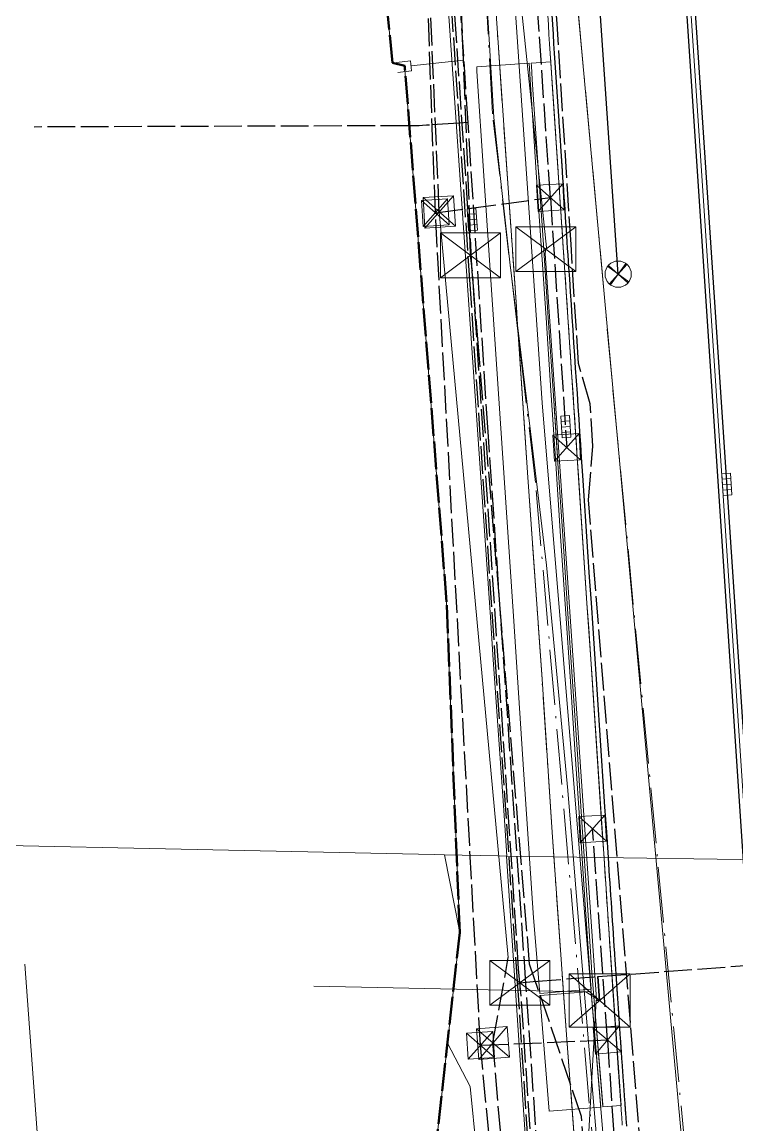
# Model space of a CAD drawing. Header units: metres. Extents: x 105014 to 106600, y 111320 to 118425.
# Drawn here: x 105853 to 105885.7, y 117416 to 117466.5 of the extents above; entities that cross this region are included whole.
import ezdxf

# ---------------------------------------------------------------- set-up
doc = ezdxf.new("R2010")
doc.units = ezdxf.units.M
doc.linetypes.add('DASHDOT', pattern=[3.556, 2.54, -0.508, 0, -0.508])
doc.linetypes.add('DASHED', pattern=[1.524, 1.27, -0.254])
for name, color, linetype, lineweight in [('00-BASE-LIMITE', 7, 'DASHED', 50), ('00-BASE-UE', 42, 'DASHED', 25), ('10-PAV-CALZADA-BRT', 12, 'CONTINUOUS', 30), ('10-PAV-CALZADA-MIXTA', 8, 'CONTINUOUS', 30), ('10-PAV-CICLORUTA', 76, 'CONTINUOUS', 18), ('10-PAV-SARDINEL', 252, 'CONTINUOUS', 13), ('20-EP-ZONA-DURA', 253, 'CONTINUOUS', 13), ('20-EP-ZONA-VERDE', 84, 'CONTINUOUS', 13), ('30-RED-ENEL-NODOS', 11, 'CONTINUOUS', 13), ('30-RED-ENEL-PROY', 1, 'DASHED', 25), ('30-RED-ETB-CAMARA', 151, 'CONTINUOUS', 13), ('30-RED-ETB-EXIST', 145, 'CONTINUOUS', 13), ('30-RED-ETB-PROY', 5, 'DASHED', 25), ('30-RED-MOVISTAR-CAMARA', 141, 'CONTINUOUS', 13), ('30-RED-MOVISTAR-EXIST', 135, 'CONTINUOUS', 13), ('30-RED-MOVISTAR-PROY', 4, 'DASHED', 25), ('30-RED-VANTI-EXIST', 52, 'CONTINUOUS', 13), ('30-RED-VANTI-PROY', 2, 'DASHED', 25), ('30-RED-VANTI-RETIRO', 8, 'DASHDOT', 13), ('35-RH-ACUE-DOMICILIARIA', 152, 'CONTINUOUS', 9), ('35-RH-ACUE-MENOR-EXIST', 151, 'CONTINUOUS', 13), ('35-RH-ACUE-MENOR-PROY', 5, 'DASHED', 25), ('35-RH-PLUV-COLECTOR', 96, 'CONTINUOUS', 30), ('35-RH-PLUV-NODOS', 94, 'CONTINUOUS', 13), ('60-PREDIAL-LOTE', 42, 'CONTINUOUS', 13)]:
    doc.layers.add(name, color=color, linetype=linetype, lineweight=lineweight)

# ---------------------------------------------------------------- blocks, each defined once
blk = doc.blocks.new('CAM_ETB_T_13')
for p, q in [((-1.375, -1.025), (1.375, 1.025)), ((-1.375, 1.025), (1.375, -1.025))]:
    blk.add_line(p, q)
blk.add_lwpolyline([(-1.375, -1.025), (1.375, -1.025), (1.375, 1.025), (-1.375, 1.025)], close=True)
blk = doc.blocks.new('CAM_ETB_T_14')
for p, q in [((-1.39, -1.22), (1.39, 1.22)), ((-1.39, 1.22), (1.39, -1.22))]:
    blk.add_line(p, q)
blk.add_lwpolyline([(-1.39, -1.22), (1.39, -1.22), (1.39, 1.22), (-1.39, 1.22)], close=True)
blk = doc.blocks.new('CAJA_ENEL')
for p, q in [((-0.6, -0.6), (0.6, 0.6)), ((-0.6, 0.6), (0.6, -0.6))]:
    blk.add_line(p, q)
blk.add_lwpolyline([(-0.6, -0.6), (0.6, -0.6), (0.6, 0.6), (-0.6, 0.6)], close=True)
blk = doc.blocks.new('CAM_MOV_CS_276')
for p, q in [((-0.7, -0.7), (0.7, 0.7)), ((-0.7, 0.7), (0.7, -0.7))]:
    blk.add_line(p, q)
blk.add_lwpolyline([(-0.7, -0.7), (0.7, -0.7), (0.7, 0.7), (-0.7, 0.7)], close=True)
blk = doc.blocks.new('POZO_PLUV')
for p, q in [((-0.42, -0.42), (0.42, 0.42)), ((-0.42, 0.42), (0.42, -0.42))]:
    blk.add_line(p, q)
blk.add_circle((0, 0), 0.6)
blk = doc.blocks.new('SUMIDERO')
for p, q in [((-0.25, -0.2), (-0.25, 0.2)), ((0, -0.2), (0, 0.2)), ((0.25, -0.2), (0.25, 0.2))]:
    blk.add_line(p, q)
blk.add_lwpolyline([(-0.5, -0.2), (0.5, -0.2), (0.5, 0.2), (-0.5, 0.2)], close=True)

msp = doc.modelspace()

# ---------------------------------------------------------------- linework, layer by layer
at = {"layer": '00-BASE-LIMITE'}
msp.add_lwpolyline([(105867.2397, 117331.0753), (105868.6161, 117346.9381), (105878.1479, 117346.0157), (105878.4749, 117346.0109), (105878.7983, 117346.0596), (105879.1095, 117346.1603), (105879.4001, 117346.3103), (105877.8331, 117364.9871), (105877.3387, 117371.2215), (105876.4895, 117382.4413), (105875.6327, 117393.6487), (105874.5609, 117404.8803), (105874.4783, 117409.6853), (105871.8727, 117414.5741), (105873.0107, 117424.8353), (105872.4083, 117439.9629), (105870.5049, 117464.3341), (105870.4919, 117464.4993), (105869.9409, 117464.6333), (105869.5001, 117468.8971)], dxfattribs=at)
at = {"layer": '00-BASE-UE'}
msp.add_lwpolyline([(105867.2397, 117331.0753), (105868.6161, 117346.9381), (105878.1479, 117346.0157), (105878.4749, 117346.0109), (105878.7983, 117346.0596), (105879.1095, 117346.1603), (105879.4001, 117346.3103), (105877.8331, 117364.9871), (105877.3387, 117371.2215), (105876.4895, 117382.4413), (105875.6327, 117393.6487), (105874.5609, 117404.8803), (105874.4783, 117409.6853), (105871.8727, 117414.5741), (105873.0107, 117424.8353), (105872.4083, 117439.9629), (105870.5049, 117464.3341), (105870.4919, 117464.4993), (105869.9409, 117464.6333), (105869.5001, 117468.8971)], dxfattribs=at)
at = {"layer": '10-PAV-CALZADA-BRT'}
msp.add_lwpolyline([(105911.4741, 117189.2018), (105890.3867, 117381.7125), (105890.3143, 117382.3755), (105890.2423, 117383.0382), (105888.2314, 117403.603), (105886.6443, 117424.2049), (105877.8369, 117556.2667), (105875.9939, 117583.9903)], dxfattribs=at)
at = {"layer": '10-PAV-CALZADA-MIXTA'}
for points in [[(105875.5457, 117584.6099), (105886.1051, 117426.2769), (105887.1478, 117412.2086), (105888.3981, 117398.1573), (105888.7381, 117394.6319), (105892.1176, 117359.5874), (105907.4615, 117200.4745), (105907.5158, 117199.9117), (105907.6165, 117198.8691), (105907.7719, 117197.2638), (105907.837, 117196.5939), (105907.9283, 117195.6584), (105908.0855, 117194.0531), (105908.1621, 117193.2764), (105908.2443, 117192.4481), (105908.4933, 117189.9595), (105909.0761, 117184.4347), (105909.5779, 117180.0187), (105910.2369, 117174.7261), (105910.8755, 117170.1035), (105911.6759, 117164.9269), (105912.4919, 117160.2355)], [(105880.6541, 117415.9805), (105880.6499, 117416.0381), (105880.6457, 117416.0957), (105880.6415, 117416.1533), (105880.6371, 117416.2109), (105880.6329, 117416.2685), (105880.6287, 117416.3261), (105880.6245, 117416.3837), (105880.6203, 117416.4413), (105880.6161, 117416.4987), (105880.6119, 117416.5563), (105880.6077, 117416.6139), (105880.6035, 117416.6715), (105880.5995, 117416.7291), (105880.5953, 117416.7867), (105880.5911, 117416.8443), (105880.5869, 117416.9019), (105880.5827, 117416.9595), (105880.5787, 117417.0171), (105880.5745, 117417.0745), (105880.5703, 117417.1321), (105880.5661, 117417.1897), (105880.5619, 117417.2473), (105880.5577, 117417.3049), (105880.5537, 117417.3625), (105880.5495, 117417.4201), (105880.5453, 117417.4777), (105880.5413, 117417.5353), (105880.5371, 117417.5929), (105880.5331, 117417.6503), (105880.5289, 117417.7079), (105880.5247, 117417.7655), (105880.5207, 117417.8231), (105880.5165, 117417.8807), (105880.5125, 117417.9383), (105880.5083, 117417.9959), (105880.5043, 117418.0535), (105880.5001, 117418.1111), (105880.4961, 117418.1687), (105880.4919, 117418.2263), (105880.4879, 117418.2839), (105880.4837, 117418.3415), (105880.4797, 117418.3989), (105880.4755, 117418.4565), (105880.4715, 117418.5141), (105880.4675, 117418.5717), (105880.4635, 117418.6293), (105880.4595, 117418.6869), (105880.4553, 117418.7445), (105880.4513, 117418.8021), (105880.4471, 117418.8597), (105880.4431, 117418.9173), (105880.4391, 117418.9749), (105880.4351, 117419.0325), (105880.4311, 117419.0901), (105880.4269, 117419.1477), (105880.4229, 117419.2053), (105880.4189, 117419.2629), (105880.4149, 117419.3205), (105880.4109, 117419.3779), (105880.4069, 117419.4355), (105880.4029, 117419.4931), (105880.3989, 117419.5507), (105880.3949, 117419.6083), (105880.3909, 117419.6659), (105880.3869, 117419.7235), (105880.3829, 117419.7811), (105880.3789, 117419.8387), (105880.3749, 117419.8963), (105880.3709, 117419.9539), (105880.3669, 117420.0115), (105880.3629, 117420.0691), (105880.3589, 117420.1267), (105880.3549, 117420.1843), (105880.3509, 117420.2419), (105880.3471, 117420.2995), (105880.3431, 117420.3571), (105880.3391, 117420.4147), (105880.3351, 117420.4723), (105880.3313, 117420.5299), (105880.3273, 117420.5875), (105880.3233, 117420.6451), (105880.3193, 117420.7027), (105880.3155, 117420.7603), (105880.3115, 117420.8177), (105880.3075, 117420.8755), (105880.3035, 117420.9329), (105880.2997, 117420.9905), (105880.2957, 117421.0483), (105880.2919, 117421.1057), (105880.2879, 117421.1633), (105880.2841, 117421.2209), (105880.2801, 117421.2785), (105880.2763, 117421.3361), (105880.2723, 117421.3937), (105880.2685, 117421.4513), (105880.2645, 117421.5089), (105880.2607, 117421.5665), (105880.2567, 117421.6241), (105880.2529, 117421.6817), (105880.2491, 117421.7393), (105880.2451, 117421.7969), (105880.2411, 117421.8545), (105880.2387, 117421.8929), (105880.2377, 117421.9073), (105880.2367, 117421.9217), (105880.2357, 117421.9361), (105880.2347, 117421.9505), (105880.2337, 117421.9649), (105880.2329, 117421.9793), (105880.2319, 117421.9937), (105880.2309, 117422.0081), (105880.2299, 117422.0225), (105880.2289, 117422.0369), (105880.2281, 117422.0513), (105880.2271, 117422.0657), (105880.2261, 117422.0801), (105880.2251, 117422.0945), (105880.2241, 117422.1083), (105880.2239, 117422.1119), (105880.2237, 117422.1155), (105880.2235, 117422.1191), (105880.2231, 117422.1227), (105880.2229, 117422.1263), (105880.2227, 117422.1299), (105880.2225, 117422.1335), (105880.2223, 117422.1371), (105880.2219, 117422.1407), (105880.2217, 117422.1443), (105880.2215, 117422.1479), (105880.2213, 117422.1515), (105880.2211, 117422.1551), (105880.2209, 117422.1587), (105880.2205, 117422.1623), (105880.2203, 117422.1656), (105880.22, 117422.1706), (105880.2197, 117422.1746), (105880.2194, 117422.1796), (105880.219, 117422.185), (105880.2187, 117422.189), (105880.2185, 117422.1935), (105880.2182, 117422.198), (105880.2179, 117422.2024), (105880.2163, 117422.2261), (105880.216, 117422.2296), (105880.2158, 117422.2342), (105880.2155, 117422.2375), (105880.2152, 117422.241), (105880.215, 117422.2456), (105880.2146, 117422.2501), (105880.2143, 117422.2573), (105880.2137, 117422.2663), (105880.2131, 117422.2755), (105880.2123, 117422.2845), (105880.2117, 117422.2937), (105880.2111, 117422.3027), (105880.2105, 117422.3119), (105880.2099, 117422.3211), (105880.2093, 117422.3301), (105880.2087, 117422.3393), (105880.2081, 117422.3483), (105880.2075, 117422.3575), (105880.2069, 117422.3665), (105880.2063, 117422.3757), (105880.2057, 117422.3849), (105880.2051, 117422.3953), (105880.2037, 117422.4135), (105880.2025, 117422.4317), (105880.2013, 117422.4501), (105880.2001, 117422.4681), (105880.1989, 117422.4865), (105880.1977, 117422.5047), (105880.1965, 117422.5229), (105880.1953, 117422.5411), (105880.1941, 117422.5593), (105880.1927, 117422.5775), (105880.1915, 117422.5959), (105880.1903, 117422.6141), (105880.1891, 117422.6323), (105880.1879, 117422.6505), (105880.1867, 117422.6687), (105880.1827, 117422.7285), (105880.1779, 117422.8015), (105880.1729, 117422.8743), (105880.1681, 117422.9473), (105880.1631, 117423.0201), (105880.1583, 117423.0931), (105880.1535, 117423.1659), (105880.1487, 117423.2389), (105880.1437, 117423.3117), (105880.1389, 117423.3847), (105880.1339, 117423.4575), (105880.1291, 117423.5305), (105880.1243, 117423.6033), (105880.1193, 117423.6763), (105880.1145, 117423.7491), (105880.1041, 117423.9033), (105880.0847, 117424.1949), (105880.0651, 117424.4865), (105880.0457, 117424.7781), (105880.0263, 117425.0697), (105880.0067, 117425.3613), (105879.9873, 117425.6529), (105879.9677, 117425.9445), (105879.9483, 117426.2361), (105879.9287, 117426.5277), (105879.9093, 117426.8193), (105879.8899, 117427.1109), (105879.8703, 117427.4025), (105879.8509, 117427.6941), (105879.8313, 117427.9857), (105879.8119, 117428.2773), (105879.7349, 117429.4275), (105879.6569, 117430.5939), (105879.5791, 117431.7603), (105879.5011, 117432.9267), (105879.4231, 117434.0929), (105879.3451, 117435.2593), (105879.2673, 117436.4257), (105879.1893, 117437.5921), (105879.1113, 117438.7585), (105879.0333, 117439.9247), (105878.9553, 117441.0911), (105878.8775, 117442.2575), (105878.7995, 117443.4239), (105878.7215, 117444.5903), (105878.6435, 117445.7567), (105878.5887, 117446.5781), (105878.5497, 117447.1613), (105878.5107, 117447.7445), (105878.4717, 117448.3277), (105878.4327, 117448.9109), (105878.3937, 117449.4941), (105878.3547, 117450.0773), (105878.3157, 117450.6605), (105878.2767, 117451.2437), (105878.2377, 117451.8269), (105878.1989, 117452.4099), (105878.1599, 117452.9931), (105878.1209, 117453.5763), (105878.0819, 117454.1595), (105878.0429, 117454.7427), (105878.0079, 117455.2673), (105877.9883, 117455.5589), (105877.9689, 117455.8505), (105877.9493, 117456.1421), (105877.9299, 117456.4337), (105877.9103, 117456.7253), (105877.8909, 117457.0169), (105877.8713, 117457.3085), (105877.8519, 117457.6001), (105877.8325, 117457.8917), (105877.8129, 117458.1833), (105877.7935, 117458.4747), (105877.7739, 117458.7665), (105877.7545, 117459.0579), (105877.7349, 117459.3495), (105877.7155, 117459.6411), (105877.7109, 117459.7111), (105877.7095, 117459.7293), (105877.7083, 117459.7477), (105877.7071, 117459.7659), (105877.7059, 117459.7841), (105877.7047, 117459.8023), (105877.7035, 117459.8205), (105877.7023, 117459.8387), (105877.7011, 117459.8569), (105877.6999, 117459.8751), (105877.6987, 117459.8935), (105877.6975, 117459.9117), (105877.6963, 117459.9299), (105877.6949, 117459.9481), (105877.6937, 117459.9663), (105877.6927, 117459.9807), (105877.6921, 117459.9897), (105877.6915, 117459.9989), (105877.6909, 117460.0081), (105877.6903, 117460.0171), (105877.6897, 117460.0263), (105877.6891, 117460.0353), (105877.6885, 117460.0445), (105877.6879, 117460.0535), (105877.6873, 117460.0627), (105877.6867, 117460.0719), (105877.6861, 117460.0809), (105877.6855, 117460.0901), (105877.6849, 117460.0991), (105877.6843, 117460.1083), (105877.6835, 117460.1202), (105877.6819, 117460.1455), (105877.6802, 117460.1702), (105877.6798, 117460.1741), (105877.6789, 117460.1877), (105877.6781, 117460.2015), (105877.6771, 117460.2151), (105877.6761, 117460.2289), (105877.6753, 117460.2427), (105877.6743, 117460.2565), (105877.6735, 117460.2701), (105877.6725, 117460.2839), (105877.6717, 117460.2977), (105877.6707, 117460.3115), (105877.6697, 117460.3253), (105877.6689, 117460.3391), (105877.6679, 117460.3527), (105877.6669, 117460.3665), (105877.6661, 117460.3803), (105877.6647, 117460.4013), (105877.6629, 117460.4287), (105877.6609, 117460.4563), (105877.6591, 117460.4839), (105877.6573, 117460.5113), (105877.6555, 117460.5389), (105877.6537, 117460.5663), (105877.6517, 117460.5939), (105877.6499, 117460.6215), (105877.6481, 117460.6489), (105877.6463, 117460.6765), (105877.6445, 117460.7041), (105877.6427, 117460.7315), (105877.6407, 117460.7591), (105877.6389, 117460.7867), (105877.6369, 117460.8177), (105877.6331, 117460.8727), (105877.6295, 117460.9277), (105877.6259, 117460.9829), (105877.6221, 117461.0379), (105877.6185, 117461.0929), (105877.6147, 117461.1479), (105877.6111, 117461.2031), (105877.6075, 117461.2581), (105877.6037, 117461.3131), (105877.6001, 117461.3683), (105877.5963, 117461.4233), (105877.5927, 117461.4783), (105877.5891, 117461.5335), (105877.5853, 117461.5885), (105877.5817, 117461.6435), (105877.5591, 117461.9825), (105877.5295, 117462.4229), (105877.5001, 117462.8635), (105877.4707, 117463.3039), (105877.4413, 117463.7443), (105877.4117, 117464.1849), (105877.3823, 117464.6253), (105877.3529, 117465.0657), (105877.3235, 117465.5063), (105877.2941, 117465.9467), (105877.2645, 117466.3871), (105877.2351, 117466.8277)]]:
    msp.add_lwpolyline(points, dxfattribs=at)
at = {"layer": '10-PAV-CICLORUTA'}
for points in [[(105876.2311, 117463.8565), (105876.2919, 117462.9471), (105876.5143, 117459.6183), (105876.7369, 117456.2897), (105876.9593, 117452.9611), (105877.1819, 117449.6325), (105877.4043, 117446.3039), (105877.6267, 117442.9751), (105877.8493, 117439.6465), (105878.0717, 117436.3179), (105878.2943, 117432.9891), (105878.5167, 117429.6605), (105878.7391, 117426.3319), (105878.9617, 117423.0033), (105879.0241, 117422.2415), (105876.6693, 117422.0487), (105876.3891, 117425.5053), (105875.9353, 117432.2949), (105875.4815, 117439.0845), (105875.0277, 117445.8741), (105874.5739, 117452.6635), (105874.1201, 117459.4531), (105873.7991, 117464.2535), (105873.7859, 117464.4531), (105876.1805, 117464.6133), (105876.2311, 117463.8565)], [(105879.4653, 117416.8537), (105877.1047, 117416.6677), (105876.6773, 117421.9509), (105879.0323, 117422.1419), (105879.4653, 117416.8537)]]:
    msp.add_lwpolyline(points, close=True, dxfattribs=at)
at = {"layer": '10-PAV-SARDINEL'}
for points in [[(105907.4615, 117200.4745), (105892.1176, 117359.5874), (105888.7381, 117394.6319), (105888.3981, 117398.1573), (105888.1553, 117400.7107), (105887.9194, 117403.2647), (105887.6904, 117405.8194), (105887.4682, 117408.3746), (105887.2528, 117410.9305), (105887.0444, 117413.4869), (105886.8428, 117416.0439), (105886.6481, 117418.6014), (105886.4602, 117421.1594), (105886.2792, 117423.7179), (105886.1051, 117426.2769), (105875.5457, 117584.6099)], [(105875.7453, 117584.6233), (105886.3047, 117426.2904), (105886.4788, 117423.7318), (105886.6597, 117421.1738), (105886.8475, 117418.6163), (105887.0422, 117416.0594), (105887.2438, 117413.5029), (105887.4522, 117410.947), (105887.6675, 117408.3917), (105887.8896, 117405.837), (105888.1186, 117403.2829), (105888.3545, 117400.7294), (105888.5972, 117398.1764), (105888.9372, 117394.6511), (105892.3167, 117359.6066), (105907.6606, 117200.4937)], [(105911.2753, 117189.18), (105890.1879, 117381.6908), (105888.9372, 117394.6511), (105888.5972, 117398.1764), (105888.3545, 117400.7294), (105888.1186, 117403.2829), (105887.8896, 117405.837), (105887.6675, 117408.3917), (105887.4522, 117410.947), (105887.2438, 117413.5029), (105887.0422, 117416.0594), (105886.8475, 117418.6163), (105886.6597, 117421.1738), (105886.4788, 117423.7318), (105886.3107, 117426.2019), (105886.3048, 117426.2904), (105877.6373, 117556.2534), (105875.7943, 117583.977)], [(105875.9939, 117583.9903), (105877.8369, 117556.2667), (105886.6443, 117424.2049), (105886.8195, 117421.6279), (105887.0013, 117419.0514), (105887.1897, 117416.4754), (105887.3848, 117413.8999), (105887.5865, 117411.3249), (105887.7948, 117408.7504), (105888.0098, 117406.1764), (105888.2314, 117403.603), (105888.4596, 117401.0302), (105888.6944, 117398.458), (105888.9358, 117395.8864), (105889.1839, 117393.3154), (105889.4386, 117390.7451), (105889.6999, 117388.1755), (105889.9678, 117385.6065), (105890.2423, 117383.0382), (105890.3143, 117382.3755), (105890.3867, 117381.7125), (105911.4741, 117189.2018)], [(105880.4504, 117416.0236), (105880.4462, 117416.0812), (105880.4421, 117416.1385), (105880.4377, 117416.1961), (105880.4334, 117416.254), (105880.4292, 117416.3116), (105880.425, 117416.3692), (105880.4208, 117416.4268), (105880.4166, 117416.4842), (105880.4124, 117416.5418), (105880.4082, 117416.5994), (105880.404, 117416.6573), (105880.4, 117416.7149), (105880.3958, 117416.7722), (105880.3916, 117416.8298), (105880.3874, 117416.8874), (105880.3832, 117416.9453), (105880.3792, 117417.0029), (105880.375, 117417.06), (105880.3708, 117417.1176), (105880.3666, 117417.1752), (105880.3624, 117417.2328), (105880.3582, 117417.2907), (105880.3542, 117417.3483), (105880.35, 117417.4056), (105880.3458, 117417.4635), (105880.3418, 117417.5211), (105880.3376, 117417.5787), (105880.3336, 117417.6361), (105880.3294, 117417.6934), (105880.3252, 117417.7513), (105880.3212, 117417.8089), (105880.317, 117417.8665), (105880.313, 117417.9241), (105880.3088, 117417.9817), (105880.3048, 117418.0393), (105880.3006, 117418.0969), (105880.2966, 117418.1545), (105880.2924, 117418.2121), (105880.2884, 117418.2697), (105880.2842, 117418.3273), (105880.2802, 117418.3847), (105880.276, 117418.4423), (105880.272, 117418.5002), (105880.268, 117418.5578), (105880.264, 117418.6154), (105880.26, 117418.6727), (105880.2558, 117418.7303), (105880.2518, 117418.7879), (105880.2476, 117418.8455), (105880.2436, 117418.9034), (105880.2396, 117418.961), (105880.2356, 117419.0186), (105880.2316, 117419.0759), (105880.2274, 117419.1335), (105880.2234, 117419.1914), (105880.2194, 117419.249), (105880.2154, 117419.3066), (105880.2114, 117419.364), (105880.2074, 117419.4216), (105880.2034, 117419.4792), (105880.1994, 117419.5368), (105880.1954, 117419.5944), (105880.1914, 117419.652), (105880.1874, 117419.7096), (105880.1834, 117419.7672), (105880.1794, 117419.8248), (105880.1754, 117419.8824), (105880.1714, 117419.94), (105880.1674, 117419.9976), (105880.1634, 117420.0552), (105880.1594, 117420.1128), (105880.1554, 117420.1704), (105880.1514, 117420.2284), (105880.1476, 117420.286), (105880.1436, 117420.3432), (105880.1396, 117420.4008), (105880.1356, 117420.4588), (105880.1318, 117420.5164), (105880.1278, 117420.5736), (105880.1238, 117420.6312), (105880.1198, 117420.6892), (105880.116, 117420.7468), (105880.112, 117420.8039), (105880.108, 117420.8617), (105880.104, 117420.9194), (105880.1002, 117420.977), (105880.0962, 117421.0348), (105880.0924, 117421.0922), (105880.0884, 117421.1498), (105880.0846, 117421.2074), (105880.0806, 117421.265), (105880.0768, 117421.3226), (105880.0728, 117421.3802), (105880.069, 117421.4378), (105880.065, 117421.4954), (105880.0612, 117421.553), (105880.0572, 117421.6106), (105880.0533, 117421.6685), (105880.0496, 117421.7258), (105880.0456, 117421.783), (105880.0416, 117421.8413), (105880.0392, 117421.8797), (105880.0382, 117421.8934), (105880.0372, 117421.9078), (105880.0362, 117421.9222), (105880.0352, 117421.9366), (105880.0341, 117421.9524), (105880.0333, 117421.967), (105880.0324, 117421.9798), (105880.0314, 117421.9942), (105880.0304, 117422.0086), (105880.0293, 117422.0244), (105880.0285, 117422.039), (105880.0276, 117422.0518), (105880.0266, 117422.0662), (105880.0256, 117422.0803), (105880.0246, 117422.0938), (105880.0246, 117422.0971), (105880.0243, 117422.1007), (105880.0234, 117422.1116), (105880.0234, 117422.1151), (105880.0231, 117422.1187), (105880.0221, 117422.1314), (105880.022, 117422.1367), (105880.0217, 117422.1403), (105880.0214, 117422.144), (105880.0211, 117422.1485), (105880.0207, 117422.1536), (105880.0204, 117422.1583), (105880.02, 117422.1641), (105880.0197, 117422.1689), (105880.0193, 117422.174), (105880.0188, 117422.1825), (105880.0184, 117422.1889), (105880.0169, 117422.2108), (105880.0166, 117422.2161), (105880.0163, 117422.2204), (105880.0159, 117422.2263), (105880.0154, 117422.2323), (105880.0152, 117422.2369), (105880.0147, 117422.2433), (105880.0143, 117422.2511), (105880.0135, 117422.2617), (105880.0131, 117422.2668), (105880.0127, 117422.2715), (105880.0121, 117422.2806), (105880.0115, 117422.2896), (105880.0109, 117422.2989), (105880.0103, 117422.308), (105880.0097, 117422.317), (105880.0091, 117422.3262), (105880.0085, 117422.3352), (105880.0079, 117422.3444), (105880.0073, 117422.3534), (105880.0067, 117422.3627), (105880.0061, 117422.3727), (105880.0056, 117422.3819), (105880.0042, 117422.3993), (105880.0029, 117422.4186), (105880.0017, 117422.437), (105880.0005, 117422.455), (105879.9993, 117422.4734), (105879.9981, 117422.4915), (105879.9969, 117422.5097), (105879.9957, 117422.5279), (105879.9946, 117422.5451), (105879.9932, 117422.5634), (105879.9919, 117422.5828), (105879.9907, 117422.6009), (105879.9895, 117422.6191), (105879.9883, 117422.6373), (105879.9871, 117422.6555), (105879.9831, 117422.7153), (105879.9784, 117422.7881), (105879.9734, 117422.8609), (105879.9686, 117422.9339), (105879.9636, 117423.0067), (105879.9587, 117423.08), (105879.9539, 117423.1528), (105879.9492, 117423.2255), (105879.9442, 117423.2983), (105879.9394, 117423.3713), (105879.9344, 117423.4441), (105879.9295, 117423.5174), (105879.9248, 117423.5899), (105879.9198, 117423.6629), (105879.915, 117423.7358), (105879.9046, 117423.8899), (105879.8852, 117424.1816), (105879.8656, 117424.4732), (105879.8461, 117424.7648), (105879.8268, 117425.0564), (105879.8072, 117425.348), (105879.7878, 117425.6396), (105879.7682, 117425.9312), (105879.7488, 117426.2228), (105879.7292, 117426.5144), (105879.7097, 117426.806), (105879.6904, 117427.0976), (105879.6708, 117427.3892), (105879.6514, 117427.6808), (105879.6318, 117427.9724), (105879.6123, 117428.264), (105879.5353, 117429.4142), (105879.4573, 117430.5806), (105879.3795, 117431.747), (105879.3015, 117432.9134), (105879.2235, 117434.0796), (105879.1455, 117435.246), (105879.0677, 117436.4124), (105878.9897, 117437.5788), (105878.9117, 117438.7452), (105878.8337, 117439.9114), (105878.7557, 117441.0778), (105878.6779, 117442.2442), (105878.5999, 117443.4106), (105878.5219, 117444.577), (105878.4439, 117445.7434), (105878.3891, 117446.5648), (105878.3501, 117447.148), (105878.3111, 117447.7312), (105878.2721, 117448.3144), (105878.2331, 117448.8976), (105878.1941, 117449.4808), (105878.1551, 117450.064), (105878.1161, 117450.6472), (105878.0771, 117451.2304), (105878.0381, 117451.8136), (105877.9993, 117452.3966), (105877.9603, 117452.9798), (105877.9213, 117453.563), (105877.8823, 117454.1462), (105877.8433, 117454.7294), (105877.8084, 117455.254), (105877.7888, 117455.5456), (105877.7694, 117455.8372), (105877.7498, 117456.1288), (105877.7304, 117456.4204), (105877.7108, 117456.712), (105877.6914, 117457.0036), (105877.6718, 117457.2952), (105877.6523, 117457.5868), (105877.633, 117457.8784), (105877.6134, 117458.17), (105877.5939, 117458.4614), (105877.5743, 117458.7532), (105877.555, 117459.0446), (105877.5354, 117459.3362), (105877.5159, 117459.6279), (105877.5114, 117459.6969), (105877.51, 117459.7152), (105877.5087, 117459.7346), (105877.5075, 117459.7527), (105877.5063, 117459.7709), (105877.5051, 117459.7891), (105877.5039, 117459.8073), (105877.5027, 117459.8255), (105877.5015, 117459.8437), (105877.5003, 117459.862), (105877.4991, 117459.8804), (105877.4979, 117459.8985), (105877.4968, 117459.9157), (105877.4954, 117459.9339), (105877.4942, 117459.9528), (105877.4932, 117459.9671), (105877.4925, 117459.9766), (105877.4919, 117459.9859), (105877.4913, 117459.995), (105877.4907, 117460.004), (105877.4901, 117460.0132), (105877.4895, 117460.0222), (105877.4889, 117460.0314), (105877.4883, 117460.0404), (105877.4877, 117460.0497), (105877.4871, 117460.0588), (105877.4865, 117460.0678), (105877.4859, 117460.077), (105877.4853, 117460.086), (105877.4848, 117460.0951), (105877.484, 117460.1072), (105877.4824, 117460.1324), (105877.481, 117460.1524), (105877.4802, 117460.1609), (105877.4793, 117460.1753), (105877.4785, 117460.1881), (105877.4776, 117460.2005), (105877.4765, 117460.2159), (105877.4756, 117460.2304), (105877.4747, 117460.2434), (105877.4738, 117460.2582), (105877.4729, 117460.2709), (105877.472, 117460.2854), (105877.4712, 117460.297), (105877.4701, 117460.3123), (105877.4693, 117460.3257), (105877.4684, 117460.3381), (105877.4673, 117460.3535), (105877.4665, 117460.3672), (105877.4651, 117460.3881), (105877.4633, 117460.4154), (105877.4614, 117460.4426), (105877.4595, 117460.4709), (105877.4577, 117460.4983), (105877.4559, 117460.5259), (105877.4541, 117460.553), (105877.4522, 117460.5802), (105877.4503, 117460.6085), (105877.4485, 117460.6359), (105877.4467, 117460.6635), (105877.4449, 117460.6911), (105877.4431, 117460.7182), (105877.4412, 117460.7454), (105877.4393, 117460.7738), (105877.4374, 117460.8044), (105877.4336, 117460.8593), (105877.4299, 117460.9147), (105877.4264, 117460.9695), (105877.4226, 117461.0245), (105877.419, 117461.0795), (105877.4152, 117461.1345), (105877.4115, 117461.1901), (105877.408, 117461.2447), (105877.4042, 117461.2997), (105877.4006, 117461.3549), (105877.3968, 117461.4099), (105877.3931, 117461.4653), (105877.3896, 117461.5201), (105877.3858, 117461.5751), (105877.3821, 117461.6303), (105877.3596, 117461.9692), (105877.33, 117462.4096), (105877.3005, 117462.8502), (105877.2711, 117463.2906), (105877.2417, 117463.731), (105877.2121, 117464.1716), (105877.1827, 117464.612), (105877.1533, 117465.0524), (105877.1239, 117465.493), (105877.0946, 117465.9334), (105877.065, 117466.3738), (105877.0355, 117466.8144)], [(105877.2351, 117466.8277), (105877.2645, 117466.3871), (105877.2941, 117465.9467), (105877.3235, 117465.5063), (105877.3529, 117465.0657), (105877.3823, 117464.6253), (105877.4117, 117464.1849), (105877.4413, 117463.7443), (105877.4707, 117463.3039), (105877.5001, 117462.8635), (105877.5295, 117462.4229), (105877.5591, 117461.9825), (105877.5817, 117461.6435), (105877.5853, 117461.5885), (105877.5891, 117461.5335), (105877.5927, 117461.4783), (105877.5963, 117461.4233), (105877.6001, 117461.3683), (105877.6037, 117461.3131), (105877.6075, 117461.2581), (105877.6111, 117461.2031), (105877.6147, 117461.1479), (105877.6185, 117461.0929), (105877.6221, 117461.0379), (105877.6259, 117460.9829), (105877.6295, 117460.9277), (105877.6331, 117460.8727), (105877.6369, 117460.8177), (105877.6389, 117460.7867), (105877.6407, 117460.7591), (105877.6427, 117460.7315), (105877.6445, 117460.7041), (105877.6463, 117460.6765), (105877.6481, 117460.6489), (105877.6499, 117460.6215), (105877.6517, 117460.5939), (105877.6537, 117460.5663), (105877.6555, 117460.5389), (105877.6573, 117460.5113), (105877.6591, 117460.4839), (105877.6609, 117460.4563), (105877.6629, 117460.4287), (105877.6647, 117460.4013), (105877.6661, 117460.3803), (105877.6669, 117460.3665), (105877.6679, 117460.3527), (105877.6689, 117460.3391), (105877.6697, 117460.3253), (105877.6707, 117460.3115), (105877.6717, 117460.2977), (105877.6725, 117460.2839), (105877.6735, 117460.2701), (105877.6743, 117460.2565), (105877.6753, 117460.2427), (105877.6761, 117460.2289), (105877.6771, 117460.2151), (105877.6781, 117460.2015), (105877.6789, 117460.1877), (105877.6798, 117460.1741), (105877.6802, 117460.1702), (105877.6819, 117460.1455), (105877.6835, 117460.1202), (105877.6843, 117460.1083), (105877.6849, 117460.0991), (105877.6855, 117460.0901), (105877.6861, 117460.0809), (105877.6867, 117460.0719), (105877.6873, 117460.0627), (105877.6879, 117460.0535), (105877.6885, 117460.0445), (105877.6891, 117460.0353), (105877.6897, 117460.0263), (105877.6903, 117460.0171), (105877.6909, 117460.0081), (105877.6915, 117459.9989), (105877.6921, 117459.9897), (105877.6927, 117459.9807), (105877.6937, 117459.9663), (105877.6949, 117459.9481), (105877.6963, 117459.9299), (105877.6975, 117459.9117), (105877.6987, 117459.8935), (105877.6999, 117459.8751), (105877.7011, 117459.8569), (105877.7023, 117459.8387), (105877.7035, 117459.8205), (105877.7047, 117459.8023), (105877.7059, 117459.7841), (105877.7071, 117459.7659), (105877.7083, 117459.7477), (105877.7095, 117459.7293), (105877.7109, 117459.7111), (105877.7155, 117459.6411), (105877.7349, 117459.3495), (105877.7545, 117459.0579), (105877.7739, 117458.7665), (105877.7935, 117458.4747), (105877.8129, 117458.1833), (105877.8325, 117457.8917), (105877.8519, 117457.6001), (105877.8713, 117457.3085), (105877.8909, 117457.0169), (105877.9103, 117456.7253), (105877.9299, 117456.4337), (105877.9493, 117456.1421), (105877.9689, 117455.8505), (105877.9883, 117455.5589), (105878.0079, 117455.2673), (105878.0429, 117454.7427), (105878.0819, 117454.1595), (105878.1209, 117453.5763), (105878.1599, 117452.9931), (105878.1989, 117452.4099), (105878.2377, 117451.8269), (105878.2767, 117451.2437), (105878.3157, 117450.6605), (105878.3547, 117450.0773), (105878.3937, 117449.4941), (105878.4327, 117448.9109), (105878.4717, 117448.3277), (105878.5107, 117447.7445), (105878.5497, 117447.1613), (105878.5887, 117446.5781), (105878.6435, 117445.7567), (105878.7215, 117444.5903), (105878.7995, 117443.4239), (105878.8775, 117442.2575), (105878.9553, 117441.0911), (105879.0333, 117439.9247), (105879.1113, 117438.7585), (105879.1893, 117437.5921), (105879.2673, 117436.4257), (105879.3451, 117435.2593), (105879.4231, 117434.0929), (105879.5011, 117432.9267), (105879.5791, 117431.7603), (105879.6569, 117430.5939), (105879.7349, 117429.4275), (105879.8119, 117428.2773), (105879.8313, 117427.9857), (105879.8509, 117427.6941), (105879.8703, 117427.4025), (105879.8899, 117427.1109), (105879.9093, 117426.8193), (105879.9287, 117426.5277), (105879.9483, 117426.2361), (105879.9677, 117425.9445), (105879.9873, 117425.6529), (105880.0067, 117425.3613), (105880.0263, 117425.0697), (105880.0457, 117424.7781), (105880.0651, 117424.4865), (105880.0847, 117424.1949), (105880.1041, 117423.9033), (105880.1145, 117423.7491), (105880.1193, 117423.6763), (105880.1243, 117423.6033), (105880.1291, 117423.5305), (105880.1339, 117423.4575), (105880.1389, 117423.3847), (105880.1437, 117423.3117), (105880.1487, 117423.2389), (105880.1535, 117423.1659), (105880.1583, 117423.0931), (105880.1631, 117423.0201), (105880.1681, 117422.9473), (105880.1729, 117422.8743), (105880.1779, 117422.8015), (105880.1827, 117422.7285), (105880.1867, 117422.6687), (105880.1879, 117422.6505), (105880.1891, 117422.6323), (105880.1903, 117422.6141), (105880.1915, 117422.5959), (105880.1927, 117422.5775), (105880.1941, 117422.5593), (105880.1953, 117422.5411), (105880.1965, 117422.5229), (105880.1977, 117422.5047), (105880.1989, 117422.4865), (105880.2001, 117422.4681), (105880.2013, 117422.4501), (105880.2025, 117422.4317), (105880.2037, 117422.4135), (105880.2051, 117422.3953), (105880.2057, 117422.3849), (105880.2063, 117422.3757), (105880.2069, 117422.3665), (105880.2075, 117422.3575), (105880.2081, 117422.3483), (105880.2087, 117422.3393), (105880.2093, 117422.3301), (105880.2099, 117422.3211), (105880.2105, 117422.3119), (105880.2111, 117422.3027), (105880.2117, 117422.2937), (105880.2123, 117422.2845), (105880.2131, 117422.2755), (105880.2137, 117422.2663), (105880.2143, 117422.2573), (105880.2146, 117422.2501), (105880.215, 117422.2456), (105880.2152, 117422.241), (105880.2155, 117422.2375), (105880.2158, 117422.2342), (105880.216, 117422.2296), (105880.2163, 117422.2261), (105880.2179, 117422.2024), (105880.2182, 117422.198), (105880.2185, 117422.1935), (105880.2187, 117422.189), (105880.219, 117422.185), (105880.2194, 117422.1796), (105880.2197, 117422.1746), (105880.22, 117422.1706), (105880.2203, 117422.1656), (105880.2205, 117422.1623), (105880.2209, 117422.1587), (105880.2211, 117422.1551), (105880.2213, 117422.1515), (105880.2215, 117422.1479), (105880.2217, 117422.1443), (105880.2219, 117422.1407), (105880.2223, 117422.1371), (105880.2225, 117422.1335), (105880.2227, 117422.1299), (105880.2229, 117422.1263), (105880.2231, 117422.1227), (105880.2235, 117422.1191), (105880.2237, 117422.1155), (105880.2239, 117422.1119), (105880.2241, 117422.1083), (105880.2251, 117422.0945), (105880.2261, 117422.0801), (105880.2271, 117422.0657), (105880.2281, 117422.0513), (105880.2289, 117422.0369), (105880.2299, 117422.0225), (105880.2309, 117422.0081), (105880.2319, 117421.9937), (105880.2329, 117421.9793), (105880.2337, 117421.9649), (105880.2347, 117421.9505), (105880.2357, 117421.9361), (105880.2367, 117421.9217), (105880.2377, 117421.9073), (105880.2387, 117421.8929), (105880.2411, 117421.8545), (105880.2451, 117421.7969), (105880.2491, 117421.7393), (105880.2529, 117421.6817), (105880.2567, 117421.6241), (105880.2607, 117421.5665), (105880.2645, 117421.5089), (105880.2685, 117421.4513), (105880.2723, 117421.3937), (105880.2763, 117421.3361), (105880.2801, 117421.2785), (105880.2841, 117421.2209), (105880.2879, 117421.1633), (105880.2919, 117421.1057), (105880.2957, 117421.0483), (105880.2997, 117420.9905), (105880.3035, 117420.9329), (105880.3075, 117420.8755), (105880.3115, 117420.8177), (105880.3155, 117420.7603), (105880.3193, 117420.7027), (105880.3233, 117420.6451), (105880.3273, 117420.5875), (105880.3313, 117420.5299), (105880.3351, 117420.4723), (105880.3391, 117420.4147), (105880.3431, 117420.3571), (105880.3471, 117420.2995), (105880.3509, 117420.2419), (105880.3549, 117420.1843), (105880.3589, 117420.1267), (105880.3629, 117420.0691), (105880.3669, 117420.0115), (105880.3709, 117419.9539), (105880.3749, 117419.8963), (105880.3789, 117419.8387), (105880.3829, 117419.7811), (105880.3869, 117419.7235), (105880.3909, 117419.6659), (105880.3949, 117419.6083), (105880.3989, 117419.5507), (105880.4029, 117419.4931), (105880.4069, 117419.4355), (105880.4109, 117419.3779), (105880.4149, 117419.3205), (105880.4189, 117419.2629), (105880.4229, 117419.2053), (105880.4269, 117419.1477), (105880.4311, 117419.0901), (105880.4351, 117419.0325), (105880.4391, 117418.9749), (105880.4431, 117418.9173), (105880.4471, 117418.8597), (105880.4513, 117418.8021), (105880.4553, 117418.7445), (105880.4595, 117418.6869), (105880.4635, 117418.6293), (105880.4675, 117418.5717), (105880.4715, 117418.5141), (105880.4755, 117418.4565), (105880.4797, 117418.3989), (105880.4837, 117418.3415), (105880.4879, 117418.2839), (105880.4919, 117418.2263), (105880.4961, 117418.1687), (105880.5001, 117418.1111), (105880.5043, 117418.0535), (105880.5083, 117417.9959), (105880.5125, 117417.9383), (105880.5165, 117417.8807), (105880.5207, 117417.8231), (105880.5247, 117417.7655), (105880.5289, 117417.7079), (105880.5331, 117417.6503), (105880.5371, 117417.5929), (105880.5413, 117417.5353), (105880.5453, 117417.4777), (105880.5495, 117417.4201), (105880.5537, 117417.3625), (105880.5577, 117417.3049), (105880.5619, 117417.2473), (105880.5661, 117417.1897), (105880.5703, 117417.1321), (105880.5745, 117417.0745), (105880.5787, 117417.0171), (105880.5827, 117416.9595), (105880.5869, 117416.9019), (105880.5911, 117416.8443), (105880.5953, 117416.7867), (105880.5995, 117416.7291), (105880.6035, 117416.6715), (105880.6077, 117416.6139), (105880.6119, 117416.5563), (105880.6161, 117416.4987), (105880.6203, 117416.4413), (105880.6245, 117416.3837), (105880.6287, 117416.3261), (105880.6329, 117416.2685), (105880.6371, 117416.2109), (105880.6415, 117416.1533), (105880.6457, 117416.0957), (105880.6499, 117416.0381), (105880.6541, 117415.9805)]]:
    msp.add_lwpolyline(points, dxfattribs=at)
at = {"layer": '20-EP-ZONA-DURA'}
for points in [[(105873.7757, 117414.8643), (105873.4917, 117417.7963), (105872.4491, 117419.7717), (105873.0107, 117424.8353), (105872.4083, 117439.9629), (105870.5049, 117464.3341), (105870.4919, 117464.4993), (105869.9409, 117464.6333), (105869.5001, 117468.8971)], [(105877.0355, 117466.8144), (105877.065, 117466.3738), (105877.0946, 117465.9334), (105877.1239, 117465.493), (105877.1533, 117465.0524), (105877.1783, 117464.6799), (105876.2803, 117464.6199), (105876.2885, 117464.4969), (105876.3309, 117463.8633), (105876.3917, 117462.9537), (105876.6141, 117459.6251), (105876.8365, 117456.2965), (105877.0591, 117452.9677), (105877.2815, 117449.6391), (105877.4662, 117446.8773), (105877.5041, 117446.3105), (105877.7265, 117442.9817), (105877.9491, 117439.6531), (105878.1715, 117436.3245), (105878.3939, 117432.9959), (105878.6165, 117429.6673), (105878.8389, 117426.3385), (105879.0613, 117423.0107), (105879.5568, 117416.9597), (105879.5649, 117416.8615), (105880.3847, 117416.9247), (105880.3874, 117416.8874), (105880.3916, 117416.8298), (105880.3958, 117416.7722), (105880.4, 117416.7149), (105880.404, 117416.6573), (105880.4082, 117416.5994), (105880.4124, 117416.5418), (105880.4166, 117416.4842), (105880.4208, 117416.4268), (105880.425, 117416.3692), (105880.4292, 117416.3116), (105880.4334, 117416.254), (105880.4377, 117416.1961), (105880.4421, 117416.1385), (105880.4462, 117416.0812), (105880.4504, 117416.0236)]]:
    msp.add_lwpolyline(points, dxfattribs=at)
for points in [[(105876.3891, 117425.5053), (105876.6693, 117422.0487), (105879.0241, 117422.2415), (105878.9617, 117423.0033), (105878.7391, 117426.3319), (105878.5167, 117429.6605), (105878.2943, 117432.9891), (105878.0717, 117436.3179), (105877.8493, 117439.6465), (105877.6267, 117442.9751), (105877.4043, 117446.3039), (105877.1819, 117449.6325), (105876.9593, 117452.9611), (105876.7369, 117456.2897), (105876.5143, 117459.6183), (105876.2919, 117462.9471), (105876.2311, 117463.8565), (105876.1805, 117464.6133), (105873.7859, 117464.4531), (105873.7991, 117464.2535), (105874.1201, 117459.4531), (105874.5739, 117452.6635), (105875.0277, 117445.8741), (105875.4815, 117439.0845), (105875.9353, 117432.2949), (105876.3891, 117425.5053)], [(105879.0323, 117422.1419), (105876.6773, 117421.9509), (105877.1047, 117416.6677), (105879.4653, 117416.8537), (105879.0323, 117422.1419)]]:
    msp.add_lwpolyline(points, close=True, dxfattribs=at)
at = {"layer": '20-EP-ZONA-VERDE'}
for points in [[(105877.2463, 117463.6619), (105877.3215, 117462.5355), (105877.3969, 117461.4091), (105877.4721, 117460.2825), (105877.6527, 117457.5809), (105877.8521, 117454.5981), (105878.0515, 117451.6153), (105878.2509, 117448.6323), (105878.4503, 117445.6495), (105878.6495, 117442.6667), (105878.8489, 117439.6837), (105879.0483, 117436.7009), (105879.2477, 117433.7181), (105879.4471, 117430.7351), (105879.6465, 117427.7523), (105879.8459, 117424.7689), (105880.4027, 117416.9261), (105879.5649, 117416.8615), (105879.0613, 117423.0107), (105878.8389, 117426.3385), (105878.6165, 117429.6673), (105878.3939, 117432.9959), (105878.1715, 117436.3245), (105877.9491, 117439.6531), (105877.7265, 117442.9817), (105877.5041, 117446.3105), (105877.2815, 117449.6391), (105877.0591, 117452.9677), (105876.8365, 117456.2965), (105876.6141, 117459.6251), (105876.3917, 117462.9537), (105876.3309, 117463.8633), (105876.2885, 117464.4969), (105876.2803, 117464.6199), (105877.1783, 117464.6799), (105877.2463, 117463.6619)], [(105873.4917, 117417.7963), (105873.7757, 117414.8643), (105872.9313, 117412.5879), (105871.8727, 117414.5741), (105872.4491, 117419.7717), (105873.4917, 117417.7963)]]:
    msp.add_lwpolyline(points, close=True, dxfattribs=at)
at = {"layer": '30-RED-ENEL-PROY'}
for points in [[(105871.8951, 117457.7735), (105871.2455, 117475.9713)], [(105877.1577, 117458.4655), (105876.2879, 117471.3689)], [(105871.8951, 117457.7735), (105877.1577, 117458.4655)], [(105877.1577, 117458.4655), (105877.9097, 117447.0367)], [(105873.9611, 117419.6789), (105871.8951, 117457.7735)], [(105879.7683, 117419.9255), (105879.0891, 117429.5795)], [(105873.9611, 117419.6789), (105879.7683, 117419.9255)], [(105877.3915, 117383.6813), (105873.9611, 117419.6789)], [(105879.7683, 117419.9255), (105880.3997, 117410.6281)]]:
    msp.add_lwpolyline(points, dxfattribs=at)
at = {"layer": '30-RED-ETB-EXIST'}
for points in [[(105876.952, 117456.101), (105876.978, 117456.182), (105870.468, 117518.428), (105870.462, 117518.495), (105870.406, 117518.474)], [(105879.412, 117421.725), (105879.261, 117421.733), (105879.264, 117421.788), (105876.916, 117455.903), (105876.952, 117456.101)], [(105866.336, 117422.385), (105875.759, 117422.187), (105875.766, 117422.536)], [(105875.766, 117422.536), (105875.759, 117422.187), (105878.785, 117422.123), (105879.412, 117421.725)], [(105877.564, 117400.069), (105878.061, 117400.439), (105879.261, 117421.733), (105879.412, 117421.725)]]:
    msp.add_lwpolyline(points, dxfattribs=at)
at = {"layer": '30-RED-ETB-PROY'}
for points in [[(105873.5, 117455.822), (105873.491, 117456.42), (105869.332, 117517.802), (105869.34, 117518.407)], [(105875.766, 117422.536), (105875.705, 117423.185), (105873.583, 117455.208), (105873.5, 117455.822)], [(105879.412, 117421.725), (105879.33, 117422.824), (105895.42, 117424.032)], [(105875.766, 117422.536), (105876.373, 117422.602), (105879.33, 117422.824), (105879.412, 117421.725)], [(105877.564, 117400.069), (105877.268, 117400.648), (105875.819, 117421.94), (105875.766, 117422.536)]]:
    msp.add_lwpolyline(points, dxfattribs=at)
at = {"layer": '30-RED-MOVISTAR-EXIST'}
msp.add_lwpolyline([(105875.2333, 117423.7043), (105872.0739, 117457.8105)], dxfattribs=at)
at = {"layer": '30-RED-MOVISTAR-PROY'}
for points in [[(105872.0739, 117457.8105), (105871.2817, 117475.9959)], [(105874.5307, 117419.7857), (105875.2333, 117423.7043)], [(105877.6063, 117383.7477), (105874.5307, 117419.7857)]]:
    msp.add_lwpolyline(points, dxfattribs=at)
at = {"layer": '30-RED-VANTI-EXIST'}
for points in [[(105875.658, 117452.6282), (105875.6011, 117453.4685), (105875.2131, 117459.1303), (105874.6857, 117466.6595), (105874.2971, 117472.8005), (105873.6763, 117481.6985), (105873.1005, 117489.7075)], [(105879.9959, 117449.9213), (105877.9947, 117471.7495)], [(105875.658, 117452.6282), (105875.3109, 117455.5029), (105874.7099, 117460.8493), (105874.5677, 117462.1223), (105874.0926, 117470.0655)], [(105875.6858, 117452.2173), (105875.658, 117452.6282)], [(105881.0763, 117392.0523), (105880.5865, 117398.9737), (105880.0519, 117406.3387), (105879.1589, 117416.7499), (105878.7193, 117422.0229), (105877.9639, 117431.3305), (105876.9845, 117441.6505), (105876.2451, 117447.7645), (105875.658, 117452.6282)], [(105882.1441, 117358.5952), (105882.0235, 117360.2785), (105881.6831, 117365.2581), (105881.1397, 117372.9779), (105880.6733, 117379.4429), (105880.0083, 117389.2535), (105879.5119, 117396.2857), (105879.0597, 117402.9013), (105878.6323, 117408.9655), (105878.2735, 117415.0793), (105877.8877, 117420.3661), (105877.2355, 117429.4261), (105876.7753, 117436.4327), (105876.1145, 117445.8839), (105875.6858, 117452.2173)], [(105884.7629, 117399.8171), (105883.1371, 117415.6235), (105879.9959, 117449.9213)], [(105857.0749, 117369.3231), (105853.1083, 117423.3877)]]:
    msp.add_lwpolyline(points, dxfattribs=at)
at = {"layer": '30-RED-VANTI-PROY'}
for points in [[(105865.5239, 117571.8557), (105866.3003, 117560.5977), (105867.3319, 117545.4373), (105868.7533, 117524.8455), (105869.8471, 117508.8271), (105870.5367, 117497.9585), (105871.1677, 117488.6345), (105871.8205, 117479.3871), (105871.9361, 117478.3695), (105872.4565, 117477.1891), (105872.6015, 117474.5643), (105872.2125, 117473.3933), (105872.9794, 117461.8705)], [(105873.3905, 117461.8967), (105872.6261, 117473.6709), (105873.0245, 117474.9115), (105872.7963, 117477.6553), (105872.4185, 117478.4477), (105870.4215, 117504.3455), (105868.4695, 117532.7503), (105866.4313, 117561.4417), (105865.9327, 117571.8888)], [(105883.0268, 117391.8966), (105882.1765, 117400.7679), (105881.9243, 117407.0547), (105878.8975, 117444.6351), (105879.1011, 117447.0931), (105878.9751, 117449.0347), (105878.4405, 117450.8797), (105878.1051, 117456.3279), (105877.4629, 117466.4137), (105876.2873, 117483.8307), (105876.226, 117484.7268)], [(105870.6592, 117461.7522), (105853.5399, 117461.6931)], [(105870.8046, 117461.7527), (105870.6592, 117461.7522)], [(105870.9869, 117461.7533), (105870.8046, 117461.7527)], [(105871.1505, 117461.7539), (105870.9869, 117461.7533)], [(105871.3025, 117461.7636), (105871.1505, 117461.7539)], [(105871.4847, 117461.7752), (105871.3025, 117461.7636)], [(105871.63, 117461.7845), (105871.4847, 117461.7752)], [(105872.9794, 117461.8705), (105871.63, 117461.7845)], [(105873.3905, 117461.8967), (105872.9794, 117461.8705)], [(105872.9794, 117461.8705), (105873.4567, 117454.6985), (105874.6235, 117437.4031), (105875.6457, 117422.5957), (105876.2687, 117413.0503), (105876.8185, 117405.5005), (105875.8417, 117402.3899), (105876.1989, 117398.6291), (105877.8049, 117397.3845), (105878.6071, 117388.9323), (105879.2915, 117381.5151), (105880.0171, 117374.1031), (105881.4611, 117358.7483), (105881.9939, 117353.4757), (105881.7981, 117352.4988)], [(105880.451, 117375.2721), (105878.8515, 117392.0849), (105878.2821, 117398.0411), (105877.1509, 117399.0689), (105876.9057, 117402.5741), (105877.2115, 117405.4015), (105876.0391, 117422.4923), (105874.3097, 117447.7405), (105873.3905, 117461.8967)]]:
    msp.add_lwpolyline(points, dxfattribs=at)
at = {"layer": '30-RED-VANTI-RETIRO'}
for points in [[(105875.658, 117452.6282), (105875.6011, 117453.4685), (105875.2131, 117459.1303), (105874.6857, 117466.6595), (105874.2971, 117472.8005), (105873.6763, 117481.6985), (105873.1005, 117489.7075)], [(105879.9959, 117449.9213), (105877.9947, 117471.7495)], [(105875.6858, 117452.2173), (105874.5135, 117462.2891), (105874.0926, 117470.0655)], [(105875.6858, 117452.2173), (105875.658, 117452.6282)], [(105882.1441, 117358.5952), (105882.0235, 117360.2785), (105881.6831, 117365.2581), (105881.1397, 117372.9779), (105880.6733, 117379.4429), (105880.0083, 117389.2535), (105879.5119, 117396.2857), (105879.0597, 117402.9013), (105878.6323, 117408.9655), (105878.2735, 117415.0793), (105877.8877, 117420.3661), (105877.2355, 117429.4261), (105876.7753, 117436.4327), (105876.1145, 117445.8839), (105875.6858, 117452.2173)], [(105881.0474, 117392.0489), (105880.5209, 117398.8273), (105876.4759, 117445.4289), (105875.6858, 117452.2173)], [(105884.7629, 117399.8171), (105879.9959, 117449.9213)]]:
    msp.add_lwpolyline(points, dxfattribs=at)
at = {"layer": '35-RH-ACUE-DOMICILIARIA'}
for points in [[(105870.1175, 117464.6408), (105870.7526, 117464.7204), (105870.8096, 117464.2653), (105870.1746, 117464.1857)], [(105870.7811, 117464.4929), (105873.1818, 117464.7505)]]:
    msp.add_lwpolyline(points, dxfattribs=at)
at = {"layer": '35-RH-ACUE-MENOR-EXIST'}
for points in [[(105876.79, 117449.08), (105868.72, 117567.13)], [(105886.5, 117332.2), (105876.79, 117449.08)]]:
    msp.add_lwpolyline(points, dxfattribs=at)
at = {"layer": '35-RH-ACUE-MENOR-PROY'}
msp.add_lwpolyline([(105883.3688, 117331.6456), (105882.5477, 117343.4767), (105881.0154, 117365.5879), (105880.3374, 117372.8575), (105878.14, 117396.4175), (105878.071, 117397.3979), (105877.0173, 117399.5284), (105876.527, 117406.0853), (105878.938, 117411.665), (105878.5875, 117416.419), (105876.2107, 117423.3846), (105873.8654, 117451.6341), (105873.5585, 117455.3309), (105872.9749, 117469.8943), (105870.5788, 117505.6965), (105869.5268, 117508.3188), (105869.2996, 117511.5351), (105870.041, 117513.769), (105868.7241, 117530.9146), (105865.3724, 117574.5533), (105865.0345, 117578.9526), (105863.1398, 117603.6215)], dxfattribs=at)
at = {"layer": '35-RH-PLUV-COLECTOR'}
msp.add_lwpolyline([(105880.2607, 117454.9609), (105876.4489, 117510.7146)], dxfattribs=at)
msp.add_lwpolyline([(105880.2607, 117454.9609), (105876.4489, 117510.7146)], dxfattribs=at)
at = {"layer": '60-PREDIAL-LOTE'}
msp.add_lwpolyline([(105871.8899, 117475.7888), (105874.4114, 117439.2654), (105874.5307, 117437.5379), (105874.9918, 117430.8584), (105875.0684, 117429.749), (105875.166, 117428.3358), (105875.148, 117428.336), (105875.1353, 117428.3366), (105874.7564, 117428.3447), (105872.3115, 117428.3965), (105871.8416, 117428.4065), (105840, 117429.0817), (105810.4146, 117430.3913), (105786.6813, 117431.4419)], dxfattribs=at)
for points in [[(105880.3096, 117351.448), (105879.0793, 117350.1342), (105877.833, 117364.9871), (105876.4894, 117382.4413), (105875.6326, 117393.6485), (105874.5608, 117404.8802), (105874.4783, 117409.6852), (105871.8725, 117414.5743), (105873.0105, 117424.8353), (105872.3115, 117428.3965), (105874.7564, 117428.3447), (105875.1353, 117428.3366), (105875.148, 117428.336), (105880.3096, 117351.448)], [(105880.3096, 117351.448), (105875.148, 117428.336), (105890.1465, 117428.1206), (105907.5098, 117148.0724), (105897.817, 117158.18), (105892.2728, 117163.1104), (105888.3224, 117195.3692), (105883.3985, 117318.9425), (105883.1337, 117325.5912), (105881.0632, 117351.1488), (105880.3096, 117351.448)]]:
    msp.add_lwpolyline(points, close=True, dxfattribs=at)

# ---------------------------------------------------------------- block references
at = {"layer": '30-RED-ENEL-NODOS'}
for p, rotation in [((105877.1576, 117458.4655), 93.4), ((105871.895, 117457.7733), 93.5), ((105877.9097, 117447.0367), 93.4), ((105879.089, 117429.5795), 93.5), ((105873.9611, 117419.6789), 93.8), ((105879.7682, 117419.9253), 94.7)]:
    msp.add_blockref('CAJA_ENEL', p, dxfattribs=dict(at, rotation=rotation))
at = {"layer": '30-RED-ETB-CAMARA'}
for name, p in [('CAM_ETB_T_13', (105876.952, 117456.101)), ('CAM_ETB_T_13', (105873.5, 117455.822)), ('CAM_ETB_T_13', (105875.766, 117422.536)), ('CAM_ETB_T_14', (105879.412, 117421.725))]:
    msp.add_blockref(name, p, dxfattribs=at)
at = {"layer": '30-RED-MOVISTAR-CAMARA'}
for p, rotation in [((105872.0738, 117457.8105), 93.5), ((105874.5306, 117419.7857), 94.4)]:
    msp.add_blockref('CAM_MOV_CS_276', p, dxfattribs=dict(at, rotation=rotation))
at = {"layer": '35-RH-PLUV-NODOS'}
for name, p, rotation in [('SUMIDERO', (105873.5854, 117457.4644), 273.8), ('SUMIDERO', (105873.5854, 117457.4644), 273.8), ('SUMIDERO', (105873.5854, 117457.4644), 273.8), ('POZO_PLUV', (105880.2607, 117454.9609), 279), ('POZO_PLUV', (105880.2607, 117454.9609), 279), ('POZO_PLUV', (105880.2607, 117454.9609), 3.8), ('POZO_PLUV', (105880.2607, 117454.9609), 3.8), ('SUMIDERO', (105877.8625, 117447.9817), 273.8), ('SUMIDERO', (105877.8625, 117447.9817), 273.8), ('SUMIDERO', (105877.8625, 117447.9817), 273.8), ('SUMIDERO', (105885.2312, 117445.3456), 273.8), ('SUMIDERO', (105885.2312, 117445.3456), 273.8), ('SUMIDERO', (105885.2312, 117445.3456), 273.8)]:
    msp.add_blockref(name, p, dxfattribs=dict(at, rotation=rotation))

doc.saveas('drawing.dxf')
